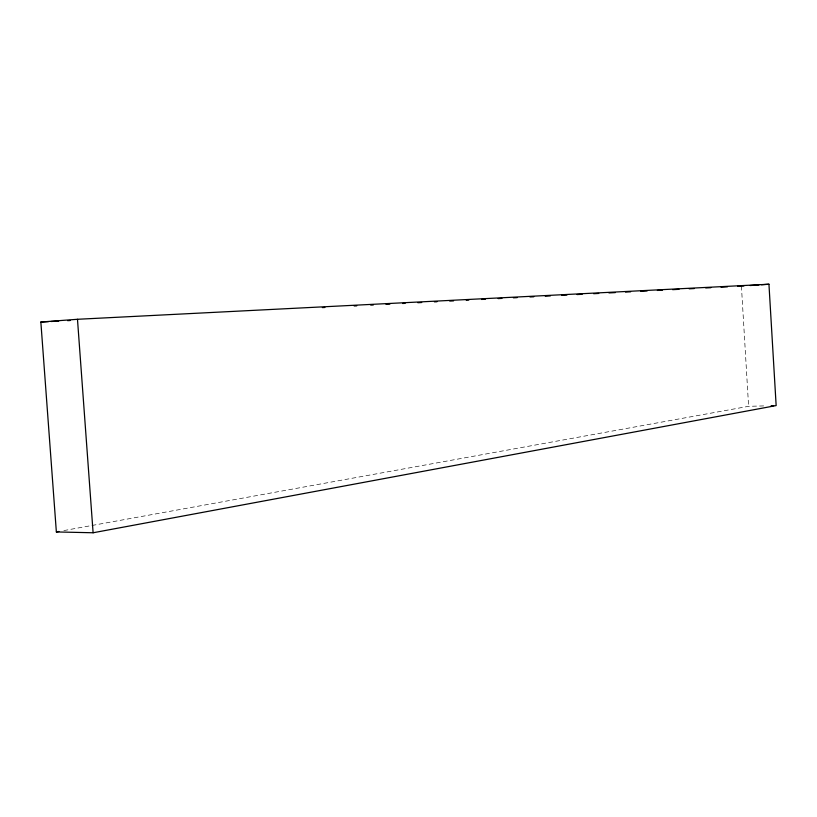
<?xml version="1.0" encoding="UTF-8"?>
<svg xmlns="http://www.w3.org/2000/svg" width="817" height="817" viewBox="0 0 817 817"><rect width="100%" height="100%" fill="white"/><g stroke="black" fill="none" stroke-linecap="round" stroke-linejoin="round"><path stroke-width="0.61" stroke-dasharray="4.08 3.06" d="M63.889 530.57L748.607 406.315L764.886 405.886M741.417 286.134L748.607 406.315"/><path stroke-width="1.23" d="M93.107 532.766L776.15 405.579L768.95 284.234L77.482 319.284L40.85 322.021L56.363 531.938L93.107 532.766L77.482 319.284M56.363 531.938L58.875 531.479M743.919 285.96L737.588 286.328M750.169 285.531L758.932 284.929M761.444 284.755L768.95 284.234M40.85 322.021L48.489 321.632M51.042 321.5L58.681 321.112M67.597 320.652L70.15 320.519M322.347 307.601L324.9 307.468M354.19 305.966L356.743 305.844M370.755 305.119L373.298 304.996M386.032 304.343L389.862 304.149M402.597 303.495L405.14 303.362M417.875 302.709L421.705 302.515M434.44 301.861L436.983 301.728M449.728 301.075L453.547 300.881M466.282 300.227L468.825 300.094M481.57 299.451L485.39 299.247M498.125 298.593L501.944 298.399M513.413 297.817L517.232 297.623M529.967 296.969L533.787 296.775M545.256 296.183L550.352 295.917M561.81 295.335L566.906 295.07M577.098 294.549L582.194 294.294M593.653 293.701L598.749 293.446M608.941 292.925L615.313 292.598M625.505 292.077L630.601 291.812M640.783 291.291L647.156 290.964M657.348 290.443L662.444 290.178M672.626 289.657L678.998 289.33M689.191 288.81L694.287 288.544M705.745 287.962L710.841 287.696M721.033 287.175L727.406 286.849M771.146 405.712L773.648 405.64"/></g></svg>
